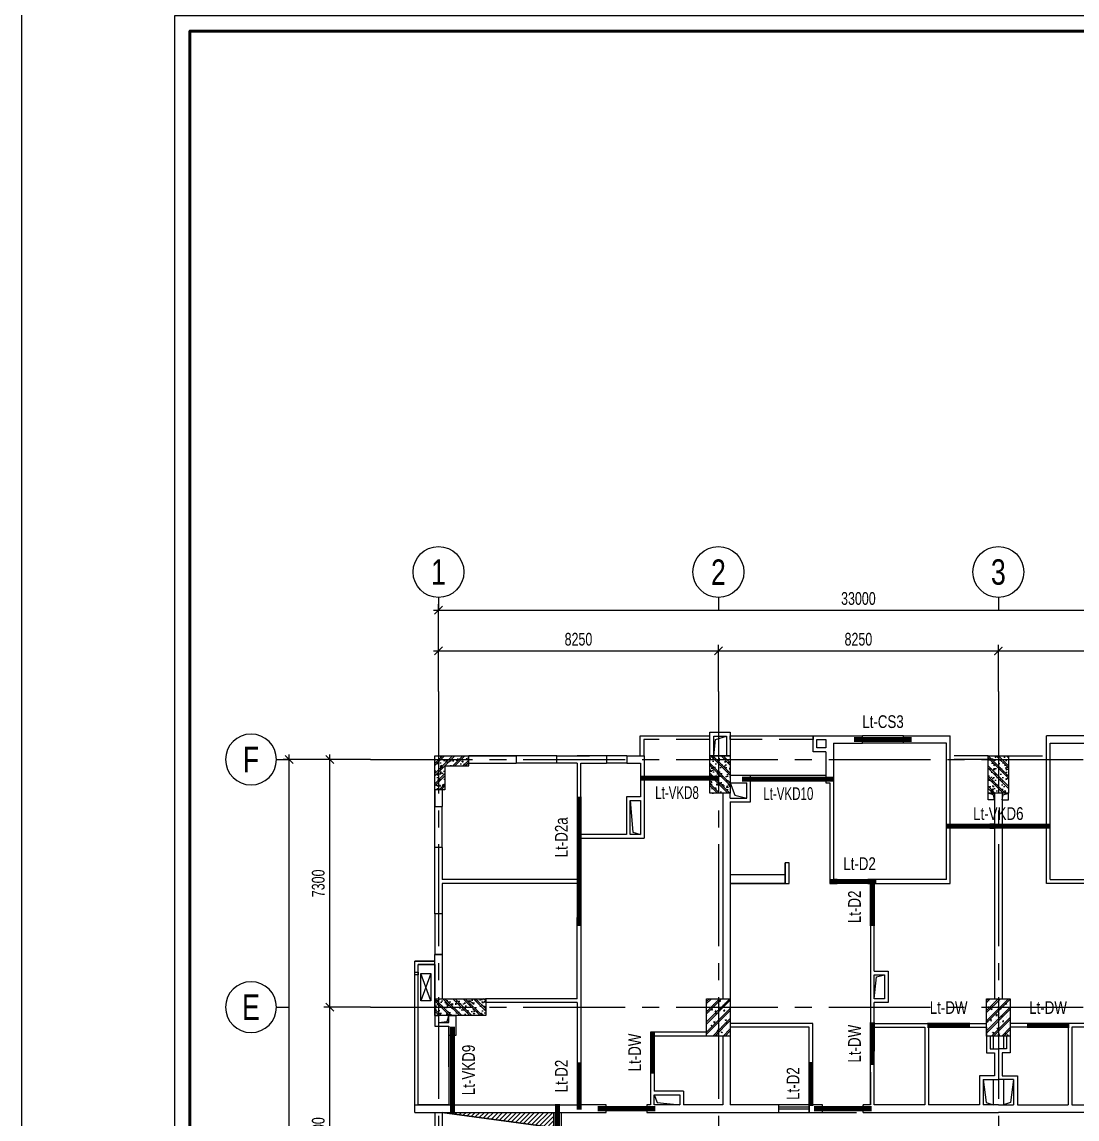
# Model space of a CAD drawing. Header units: millimetres. Extents: x 0 to 132458, y 0 to 365310.
# Drawn here: x 0 to 31096, y 54941 to 87271 of the extents above; entities that cross this region are included whole.
import ezdxf
from ezdxf.enums import TextEntityAlignment as Align

# ---------------------------------------------------------------- set-up
doc = ezdxf.new("R2010")
doc.units = ezdxf.units.MM
doc.header["$LTSCALE"] = 400
doc.header["$PDSIZE"] = -2
doc.linetypes.add('CENTER2', pattern=[1.125, 0.75, -0.125, 0.125, -0.125])
doc.linetypes.add('HIDDEN', pattern=[0.375, 0.25, -0.125])
doc.layers.get('0').update_dxf_attribs({"lineweight": 5})
doc.layers.get('Defpoints').update_dxf_attribs({"color": 2})
doc.layers.add('02.CDC.DIM', color=1, linetype='Continuous', lineweight=20)
for name, color, linetype in [('CDC-KHUNGTEN', 9, 'Continuous'), ('CDC.01.AXIS', 160, 'CENTER2'), ('CDC.02.DIM', 1, 'Continuous'), ('CDC.03.BORDER', 3, 'Continuous'), ('CDC.04.HIDDEN', 8, 'HIDDEN'), ('CDC.06.TEXT', 2, 'Continuous'), ('CDC.09.COLUMN', 4, 'Continuous'), ('CDC.10.HATCH', 9, 'Continuous'), ('CDC.11.NOTE', 8, 'Continuous'), ('KCS_LANH_TO', 3, 'Continuous')]:
    doc.layers.add(name, color=color, linetype=linetype)
doc.styles.add('BIGTEXT', font='arial.ttf', dxfattribs={"width": 0.8})
doc.styles.add('KCS_SMTEXT', font='arial.ttf', dxfattribs={"width": 0.7})
doc.dimstyles.new('KCS_DIM150', dxfattribs={"dimscale": 150, "dimtxt": 2.5, "dimasz": 1.6, "dimexe": 1.2, "dimexo": 0, "dimgap": 1, "dimtad": 1, "dimdec": 0, "dimzin": 0, "dimdsep": 46, "dimtxsty": 'KCS_SMTEXT', "dimblk": 'ARCHTICK', "dimcen": 0, "dimdle": 1, "dimclrd": 256, "dimclre": 256, "dimclrt": 2, "dimadec": 0, "dimazin": 0, "dimtfac": 1, "dimtdec": 0, "dimtix": 1, "dimtmove": 2, "dimatfit": 3, "dimfxl": 1, "dimtolj": 1, "dimtzin": 0, "dimarcsym": 0})

# ---------------------------------------------------------------- blocks, each defined once
blk = doc.blocks.new('c1')
at = {"layer": 'CDC.10.HATCH'}
h = blk.add_hatch(dxfattribs=at)
h.set_pattern_fill('CHAU-01', color=256, scale=50, angle=270, style=0, pattern_type=2)
h.set_pattern_definition([(320, (0, 0), (-31.376067, -358.63009), [37.5, -412.5]), (265, (0, 0), (376.09607, 69.37567), [30, -330]), (10.4514, (-2.6, -29.9), (344.71977, -289.25469), [31.870095, -350.571056]), (316.1842, (100, -2e-14), (-82.75951, -533.62052), [56.25, -618.75]), (6.6356, (93.1, -44.47), (487.05894, -467.33135), [47.80514, -525.8565]), (261.1842, (100, -2e-14), (487.0593, -467.33097), [45, -495]), (291, (75, -50), (-201.309445, -298.453526), [37.5, -412.5]), (236, (75, -50), (362.57502, -121.657666), [30, -330]), (341.4514, (58.22, -74.87), (161.26525, -420.111314), [31.870095, -350.571056]), (307.5, (0, 0), (166.446927, -6.079928), [0, -326, 0, -335, 0, -331.25]), (277.5, (0, 0), (197.205856, -131.534769), [0, -191, 0, -318.5, 0, -126.25]), (237.5, (2e-14, 111.5), (-11.277436, -266.911218), [0, -125, 0, -390, 0, -517.5]), (227.5, (3e-14, 161.5), (50.05249, -291.593085), [0, -162.5, 0, -259, 0, -367.5]), (315, (0, 0), (150.26019, 150.26019), []), (315, (61.25, -1e-14), (150.26019, 150.26019), [])])
h.paths.add_polyline_path([(1749356, 307321), (1748756, 307321), (1748756, 306221), (1749356, 306221)])
at = {"layer": 'CDC.09.COLUMN', "ltscale": 2000, "elevation": 0}
blk.add_lwpolyline([(1749356, 307321), (1749356, 306221), (1748756, 306221), (1748756, 307321)], close=True, dxfattribs=at)
blk = doc.blocks.new('TANG DH')
at = {"layer": 'CDC.10.HATCH'}
h = blk.add_hatch(dxfattribs=at)
h.set_pattern_fill('CHAU-01', color=256, scale=50, style=0, pattern_type=2)
h.set_pattern_definition([(50, (-5e-10, -1e-10), (358.63009, -31.376067), [37.5, -412.5]), (355, (-5e-10, -1e-10), (-69.37567, 376.09607), [30, -330]), (100.4514, (29.9, -2.6), (289.25469, 344.71977), [31.870095, -350.571056]), (46.1842, (-5e-10, 100), (533.62052, -82.75951), [56.25, -618.75]), (96.6356, (44.47, 93.1), (467.33135, 487.05894), [47.80514, -525.8565]), (351.1842, (-5e-10, 100), (467.33097, 487.0593), [45, -495]), (21, (50, 75), (298.453526, -201.309445), [37.5, -412.5]), (326, (50, 75), (121.657666, 362.57502), [30, -330]), (71.4514, (74.87, 58.22), (420.111314, 161.26525), [31.870095, -350.571056]), (37.5, (-5e-10, -1e-10), (6.079928, 166.446927), [0, -326, 0, -335, 0, -331.25]), (7.5, (-5e-10, -1e-10), (131.534769, 197.205856), [0, -191, 0, -318.5, 0, -126.25]), (327.5, (-111.5, -1e-10), (266.911218, -11.277436), [0, -125, 0, -390, 0, -517.5]), (317.5, (-161.5, -1e-10), (291.593085, 50.05249), [0, -162.5, 0, -259, 0, -367.5]), (45, (-5e-10, -1e-10), (-150.26019, 150.26019), []), (45, (-5e-10, 61.25), (-150.26019, 150.26019), [])])
h.paths.add_polyline_path([(1739263, 299860), (1739963, 299860), (1739963, 300050), (1739073, 300050), (1739073, 299160), (1739263, 299160)])
h.paths.add_polyline_path([(1739073, 300050), (1738963, 300050), (1738963, 299160), (1739073, 299160)])
h.paths.add_polyline_path([(1739073, 300160), (1738963, 300160), (1738963, 300050), (1739073, 300050)])
h.paths.add_polyline_path([(1739963, 300160), (1739073, 300160), (1739073, 300050), (1739963, 300050)])
h = blk.add_hatch(dxfattribs=at)
h.set_pattern_fill('CHAU-01', color=256, scale=50, style=0, pattern_type=2)
h.set_pattern_definition([(310, (-5e-10, 562300.72), (358.63009, 31.376067), [37.5, -412.5]), (5, (-5e-10, 562300.72), (-69.37567, -376.09607), [30, -330]), (259.5486, (29.9, 562303.34), (289.25469, -344.71977), [31.870095, -350.571056]), (313.8158, (-5e-10, 562200.7), (533.62052, 82.75951), [56.25, -618.75]), (263.3644, (44.47, 562207.6), (467.33135, -487.05894), [47.80514, -525.8565]), (8.8158, (-5e-10, 562200.7), (467.33097, -487.0593), [45, -495]), (339, (50, 562225.72), (298.453526, 201.309445), [37.5, -412.5]), (34, (50, 562225.72), (121.657666, -362.57502), [30, -330]), (288.5486, (74.87, 562242.5), (420.111314, -161.26525), [31.870095, -350.571056]), (322.5, (-5e-10, 562300.72), (6.079928, -166.446927), [0, -326, 0, -335, 0, -331.25]), (352.5, (-5e-10, 562300.72), (131.534769, -197.205856), [0, -191, 0, -318.5, 0, -126.25]), (32.5, (-111.5, 562300.72), (266.911218, 11.277436), [0, -125, 0, -390, 0, -517.5]), (42.5, (-161.5, 562300.72), (291.593085, -50.05249), [0, -162.5, 0, -259, 0, -367.5]), (315, (-5e-10, 562300.72), (-150.26019, -150.26019), []), (315, (-5e-10, 562239.47), (-150.26019, -150.26019), [])])
h.paths.add_polyline_path([(1739073, 292501), (1738963, 292501), (1738963, 292750), (1739073, 292750)])
h.paths.add_polyline_path([(1739073, 292750), (1738963, 292750), (1738963, 293000), (1739073, 293000)])
h.paths.add_polyline_path([(1740463, 292750), (1739073, 292750), (1739073, 293000), (1740463, 293000)])
h.paths.add_polyline_path([(1740463, 292501), (1739073, 292501), (1739073, 292750), (1740463, 292750)])
at = {"layer": 'CDC.09.COLUMN', "ltscale": 2000}
for p, q in [((1738963, 299160), (1738963, 300160)), ((1738963, 300160), (1739963, 300160)), ((1739963, 299860), (1739963, 300160)), ((1739263, 299860), (1739263, 299160)), ((1739263, 299860), (1739963, 299860)), ((1739263, 299160), (1738963, 299160))]:
    blk.add_line(p, q, dxfattribs=at)
for points in [[(1740463, 292501), (1738963, 292501), (1738963, 293000), (1740463, 293000)], [(1747672, 293000), (1747672, 291900), (1746972, 291900), (1746972, 293000)], [(1755923, 293000), (1755923, 291900), (1755223, 291900), (1755223, 293000)]]:
    blk.add_lwpolyline(points, close=True, dxfattribs=at)
at = {"layer": 'CDC.10.HATCH'}
for p, q in [((1746972, 292856), (1747117, 293000)), ((1746972, 292555), (1747418, 293000)), ((1746972, 292917), (1747056, 293000)), ((1746972, 292616), (1747356, 293000)), ((1746972, 292316), (1747657, 293000)), ((1746972, 292255), (1747672, 292955)), ((1747005, 292997), (1747005, 292997)), ((1747005, 292932), (1747005, 292932)), ((1747247, 292950), (1747247, 292950)), ((1747321, 292974), (1747321, 292974)), ((1747347, 292937), (1747382, 292950)), ((1747347, 292937), (1747372, 292920)), ((1747372, 292919), (1747383, 292949)), ((1747446, 292991), (1747446, 292991)), ((1747539, 293000), (1747539, 293000)), ((1755223, 292892), (1755332, 293000)), ((1755223, 292591), (1755632, 293000)), ((1755223, 292953), (1755270, 293000)), ((1755223, 292652), (1755571, 293000)), ((1755223, 292352), (1755871, 293000)), ((1755223, 292291), (1755923, 292991)), ((1755227, 292985), (1755227, 292985)), ((1755306, 292911), (1755306, 292911)), ((1755441, 292911), (1755441, 292911)), ((1755566, 292949), (1755566, 292949)), ((1755638, 292925), (1755638, 292925)), ((1755757, 292953), (1755757, 292953)), ((1755822, 292984), (1755822, 292984)), ((1755882, 292969), (1755882, 292969)), ((1746972, 292015), (1747672, 292715)), ((1746972, 291954), (1747672, 292654)), ((1746993, 292664), (1746993, 292664)), ((1746999, 292831), (1746999, 292831)), ((1747059, 292910), (1747059, 292910)), ((1747075, 292790), (1747075, 292790)), ((1747119, 292676), (1747143, 292705)), ((1747119, 292676), (1747149, 292674)), ((1747149, 292672), (1747143, 292704)), ((1747164, 292843), (1747164, 292843)), ((1747183, 292596), (1747183, 292596)), ((1747189, 292777), (1747189, 292777)), ((1747222, 292608), (1747261, 292649)), ((1747222, 292608), (1747266, 292601)), ((1747226, 292644), (1747226, 292644)), ((1747226, 292574), (1747261, 292588)), ((1747246, 292696), (1747246, 292696)), ((1747252, 292863), (1747252, 292863)), ((1747266, 292600), (1747261, 292647)), ((1747266, 292615), (1747266, 292615)), ((1747314, 292793), (1747314, 292793)), ((1747326, 292898), (1747326, 292898)), ((1747367, 292840), (1747367, 292840)), ((1747372, 292621), (1747372, 292621)), ((1747431, 292831), (1747431, 292831)), ((1747477, 292645), (1747501, 292674)), ((1747477, 292645), (1747507, 292642)), ((1747493, 292633), (1747493, 292633)), ((1747507, 292641), (1747502, 292672)), ((1747504, 292818), (1747504, 292818)), ((1747505, 292734), (1747505, 292734)), ((1747512, 292900), (1747512, 292900)), ((1747558, 292665), (1747558, 292665)), ((1747593, 292887), (1747593, 292887)), ((1747646, 292735), (1747672, 292746)), ((1747646, 292735), (1747671, 292719)), ((1747658, 292890), (1747658, 292890)), ((1747671, 292717), (1747672, 292722)), ((1755223, 292051), (1755923, 292751)), ((1755223, 291990), (1755923, 292690)), ((1755246, 292650), (1755246, 292650)), ((1755252, 292886), (1755252, 292886)), ((1755271, 292738), (1755295, 292767)), ((1755271, 292738), (1755301, 292736)), ((1755301, 292734), (1755295, 292765)), ((1755298, 292838), (1755298, 292838)), ((1755300, 292745), (1755300, 292745)), ((1755309, 292714), (1755309, 292714)), ((1755346, 292875), (1755346, 292875)), ((1755354, 292698), (1755389, 292711)), ((1755354, 292698), (1755379, 292681)), ((1755379, 292679), (1755389, 292710)), ((1755537, 292700), (1755537, 292700)), ((1755554, 292616), (1755554, 292616)), ((1755560, 292782), (1755560, 292782)), ((1755564, 292827), (1755564, 292827)), ((1755625, 292755), (1755625, 292755)), ((1755629, 292707), (1755654, 292735)), ((1755629, 292707), (1755659, 292704)), ((1755660, 292703), (1755654, 292734)), ((1755750, 292772), (1755750, 292772)), ((1755774, 292859), (1755809, 292872)), ((1755774, 292859), (1755799, 292842)), ((1755799, 292841), (1755809, 292871)), ((1755808, 292600), (1755808, 292600)), ((1755810, 292651), (1755810, 292651)), ((1755816, 292818), (1755816, 292818)), ((1755829, 292750), (1755829, 292750)), ((1755831, 292816), (1755831, 292816)), ((1746975, 292565), (1746975, 292565)), ((1746981, 292332), (1746981, 292332)), ((1746987, 292498), (1746987, 292498)), ((1747051, 292399), (1747051, 292399)), ((1747058, 292580), (1747058, 292580)), ((1747129, 292389), (1747129, 292389)), ((1747158, 291900), (1747672, 292415)), ((1747188, 292300), (1747212, 292329)), ((1747188, 292300), (1747218, 292298)), ((1747218, 292296), (1747212, 292327)), ((1747219, 291900), (1747672, 292354)), ((1747226, 292574), (1747251, 292557)), ((1747234, 292364), (1747234, 292364)), ((1747234, 292322), (1747234, 292322)), ((1747240, 292530), (1747240, 292530)), ((1747241, 292424), (1747241, 292424)), ((1747246, 292317), (1747246, 292317)), ((1747251, 292556), (1747261, 292586)), ((1747396, 292377), (1747396, 292377)), ((1747425, 292268), (1747425, 292268)), ((1747493, 292401), (1747493, 292401)), ((1747499, 292568), (1747499, 292568)), ((1747501, 292310), (1747501, 292310)), ((1747524, 292373), (1747559, 292386)), ((1747524, 292373), (1747549, 292356)), ((1747537, 292367), (1747537, 292367)), ((1747547, 292269), (1747571, 292297)), ((1747547, 292269), (1747577, 292266)), ((1747549, 292355), (1747559, 292385)), ((1747550, 292285), (1747550, 292285)), ((1747556, 292465), (1747556, 292465)), ((1747577, 292265), (1747571, 292296)), ((1747663, 292366), (1747663, 292366)), ((1755225, 292352), (1755225, 292352)), ((1755232, 292335), (1755267, 292348)), ((1755232, 292335), (1755257, 292318)), ((1755258, 292317), (1755268, 292347)), ((1755288, 292412), (1755288, 292412)), ((1755294, 292578), (1755294, 292578)), ((1755306, 292515), (1755306, 292515)), ((1755340, 292362), (1755364, 292391)), ((1755340, 292362), (1755370, 292359)), ((1755362, 292361), (1755362, 292361)), ((1755370, 292358), (1755364, 292389)), ((1755368, 292317), (1755368, 292317)), ((1755372, 291900), (1755923, 292451)), ((1755434, 291900), (1755923, 292390)), ((1755467, 292571), (1755467, 292571)), ((1755487, 292377), (1755487, 292377)), ((1755494, 292558), (1755494, 292558)), ((1755494, 292506), (1755533, 292547)), ((1755494, 292506), (1755539, 292499)), ((1755517, 292402), (1755517, 292402)), ((1755539, 292498), (1755533, 292546)), ((1755541, 292283), (1755541, 292283)), ((1755547, 292449), (1755547, 292449)), ((1755573, 292504), (1755573, 292504)), ((1755619, 292575), (1755619, 292575)), ((1755635, 292306), (1755635, 292306)), ((1755636, 292292), (1755636, 292292)), ((1755653, 292496), (1755688, 292510)), ((1755653, 292496), (1755677, 292479)), ((1755677, 292402), (1755677, 292402)), ((1755678, 292478), (1755688, 292508)), ((1755699, 292331), (1755723, 292359)), ((1755699, 292331), (1755729, 292328)), ((1755729, 292327), (1755723, 292358)), ((1755734, 292560), (1755734, 292560)), ((1755798, 292318), (1755798, 292318)), ((1755804, 292485), (1755804, 292485)), ((1755808, 292452), (1755808, 292452)), ((1755839, 292493), (1755839, 292493)), ((1755901, 292295), (1755901, 292295)), ((1746975, 292165), (1746975, 292165)), ((1746977, 292029), (1746977, 292029)), ((1747029, 292135), (1747029, 292135)), ((1747074, 292157), (1747074, 292157)), ((1747104, 292212), (1747139, 292225)), ((1747104, 292212), (1747129, 292195)), ((1747109, 292227), (1747109, 292227)), ((1747129, 292193), (1747139, 292224)), ((1747221, 292031), (1747221, 292031)), ((1747228, 292197), (1747228, 292197)), ((1747257, 291924), (1747282, 291953)), ((1747265, 291982), (1747265, 291982)), ((1747288, 291920), (1747282, 291951)), ((1747288, 292038), (1747327, 292079)), ((1747288, 292038), (1747332, 292031)), ((1747293, 292071), (1747293, 292071)), ((1747296, 292123), (1747296, 292123)), ((1747333, 292030), (1747327, 292078)), ((1747365, 292207), (1747365, 292207)), ((1747402, 292010), (1747437, 292024)), ((1747402, 292010), (1747427, 291993)), ((1747418, 292087), (1747418, 292087)), ((1747428, 291992), (1747438, 292022)), ((1747458, 291900), (1747672, 292114)), ((1747481, 292068), (1747481, 292068)), ((1747487, 292235), (1747487, 292235)), ((1747520, 291900), (1747672, 292053)), ((1747556, 292032), (1747556, 292032)), ((1747563, 292112), (1747563, 292112)), ((1747608, 292112), (1747608, 292112)), ((1747657, 292257), (1747657, 292257)), ((1755224, 291983), (1755224, 291983)), ((1755231, 292164), (1755231, 292164)), ((1755244, 292017), (1755244, 292017)), ((1755270, 292062), (1755270, 292062)), ((1755276, 292079), (1755276, 292079)), ((1755282, 292245), (1755282, 292245)), ((1755345, 292242), (1755345, 292242)), ((1755356, 292180), (1755356, 292180)), ((1755376, 291995), (1755376, 291995)), ((1755410, 291986), (1755434, 292015)), ((1755410, 291986), (1755439, 291983)), ((1755414, 292008), (1755414, 292008)), ((1755440, 291982), (1755434, 292013)), ((1755529, 291950), (1755529, 291950)), ((1755531, 292134), (1755566, 292147)), ((1755531, 292134), (1755556, 292117)), ((1755535, 292117), (1755535, 292117)), ((1755536, 292067), (1755536, 292067)), ((1755537, 292050), (1755537, 292050)), ((1755545, 292205), (1755545, 292205)), ((1755556, 292115), (1755566, 292146)), ((1755561, 291936), (1755600, 291977)), ((1755605, 291928), (1755600, 291976)), ((1755643, 291983), (1755643, 291983)), ((1755673, 291900), (1755923, 292150)), ((1755729, 292050), (1755729, 292050)), ((1755734, 291900), (1755923, 292089)), ((1755768, 291955), (1755792, 291983)), ((1755768, 291955), (1755798, 291952)), ((1755786, 291985), (1755786, 291985)), ((1755792, 292152), (1755792, 292152)), ((1755798, 291951), (1755792, 291982)), ((1755804, 292039), (1755804, 292039)), ((1755827, 292117), (1755827, 292117)), ((1755829, 291932), (1755864, 291946)), ((1755854, 291914), (1755865, 291944)), ((1755855, 292066), (1755855, 292066)), ((1755861, 292247), (1755861, 292247)), ((1755909, 291972), (1755909, 291972)), ((1746973, 291932), (1746973, 291932)), ((1747257, 291924), (1747287, 291921)), ((1747475, 291902), (1747475, 291902)), ((1747476, 291915), (1747476, 291915)), ((1747623, 291900), (1747640, 291921)), ((1747644, 291900), (1747640, 291920)), ((1755270, 291913), (1755270, 291913)), ((1755561, 291936), (1755605, 291930)), ((1755829, 291932), (1755854, 291916))]:
    blk.add_line(p, q, dxfattribs=at)
for p in [(-1683, -7161), (6517, -7161)]:
    blk.add_blockref('c1', p, dxfattribs=at)
blk = doc.blocks.new('thong tang')
at = {"layer": 'CDC.10.HATCH', "ltscale": 10}
h = blk.add_hatch(dxfattribs=at)
h.set_pattern_fill('ANSI31', color=256, scale=30, style=0)
h.set_pattern_definition([(45, (-248100.83, 358355.18), (-67.3519209, 67.3519209), [])])
h.paths.add_polyline_path([(5419456, 963890), (5419766, 962299), (5419766, 962359), (5419766, 964239), (5419766, 964299), (5416476, 964299)])
at = {"layer": 'CDC.03.BORDER', "ltscale": 10}
blk.add_line((5416256, 964299), (5416256, 962299), dxfattribs=at)
at = {"layer": 'CDC.03.BORDER'}
blk.add_line((5416476, 964299), (5416476, 962299), dxfattribs=at)
at = {"layer": 'CDC.03.BORDER', "ltscale": 10}
blk.add_lwpolyline([(5419766, 964299), (5419986, 964299), (5419986, 962299), (5419766, 962299)], close=True, dxfattribs=at)
at = {"layer": 'CDC.10.HATCH', "ltscale": 10}
blk.add_lwpolyline([(5419856, 964299), (5419896, 964299), (5419896, 962299), (5419856, 962299)], close=True, dxfattribs=at)
at = {"layer": 'CDC.11.NOTE', "ltscale": 10}
blk.add_line((5416476, 964299), (5419456, 963890), dxfattribs=at)
blk.add_lwpolyline([(5416476, 964299), (5419766, 964299), (5419766, 962359), (5419766, 962299), (5419456, 963890)], close=True, dxfattribs=at)
blk = doc.blocks.new('A$C4B5D719C')
at = {"layer": 'CDC.04.HIDDEN', "ltscale": 100}
for p, q in [((0, 0), (800, 300)), ((800, 0), (0, 300))]:
    blk.add_line(p, q, dxfattribs=at)
blk.add_lwpolyline([(800, 0), (800, 300), (0, 300), (0, 0)], close=True, dxfattribs=at)
blk = doc.blocks.new('can a4 new')
at = {"ltscale": 10}
blk.add_line((5297374, 881127), (5297964, 881127), dxfattribs=at)
at = {"layer": 'CDC.03.BORDER'}
for p, q in [((5304014, 887767), (5306074, 887767)), ((5297374, 876887), (5297374, 881127)), ((5297474, 876887), (5297474, 879797))]:
    blk.add_line(p, q, dxfattribs=at)
at = {"layer": 'CDC.03.BORDER', "ltscale": 10}
for p, q in [((5300364, 887177), (5298964, 887177)), ((5298964, 887177), (5300364, 887177)), ((5298964, 886957), (5298964, 887177)), ((5300364, 887177), (5300364, 886957)), ((5303024, 887177), (5302164, 887177)), ((5302164, 887177), (5302524, 887177)), ((5303024, 887177), (5303024, 886957)), ((5303624, 887177), (5304134, 887177)), ((5303624, 887177), (5303624, 886957)), ((5304134, 887177), (5304134, 884747)), ((5298964, 886957), (5300364, 886957)), ((5302164, 886957), (5302164, 885717)), ((5302274, 885717), (5302274, 886957)), ((5302274, 886767), (5302274, 886957)), ((5302274, 886957), (5303024, 886957)), ((5303624, 886957), (5304024, 886957)), ((5304024, 886957), (5304024, 885967)), ((5297964, 885677), (5297964, 886177)), ((5297964, 886177), (5297964, 885677)), ((5298184, 886177), (5297964, 886177)), ((5298184, 886177), (5298184, 885677)), ((5303614, 885967), (5303614, 884857)), ((5304024, 885967), (5303614, 885967)), ((5306454, 886077), (5306454, 880018)), ((5297964, 885677), (5298184, 885677)), ((5302164, 885717), (5302274, 885717)), ((5302274, 884967), (5302164, 884967)), ((5302164, 884967), (5302164, 884537)), ((5302274, 884857), (5302274, 884967)), ((5303614, 884857), (5302274, 884857)), ((5302274, 884747), (5302274, 884537)), ((5302274, 884747), (5304134, 884747)), ((5297964, 882517), (5297964, 884477)), ((5298184, 884477), (5297964, 884477)), ((5298184, 884477), (5298184, 883527)), ((5302164, 884537), (5302274, 884537)), ((5302164, 883637), (5302164, 883527)), ((5302164, 883637), (5302274, 883637)), ((5302274, 883637), (5302274, 883307)), ((5302164, 883527), (5298184, 883527)), ((5302164, 883417), (5298184, 883417)), ((5298184, 883417), (5298184, 882517)), ((5302164, 883417), (5302164, 883307)), ((5302164, 883307), (5302274, 883307)), ((5302164, 883307), (5302274, 883307)), ((5298184, 882877), (5298184, 882517)), ((5298184, 882517), (5297964, 882517)), ((5298184, 882517), (5297964, 882517)), ((5298184, 882517), (5297964, 882517)), ((5302164, 882407), (5302274, 882407)), ((5302164, 880017), (5302164, 882407)), ((5302274, 882407), (5302274, 877897)), ((5302274, 882407), (5302274, 877897)), ((5297964, 880017), (5297964, 881317)), ((5298184, 881317), (5297964, 881317)), ((5298184, 881317), (5297964, 881317)), ((5298184, 881317), (5298184, 880017)), ((5302164, 880017), (5299464, 880017)), ((5302164, 880017), (5299464, 880017)), ((5299464, 879907), (5299464, 880017)), ((5302164, 879907), (5299464, 879907)), ((5302164, 879907), (5302164, 877897)), ((5297964, 879518), (5297964, 879208)), ((5297964, 879518), (5298074, 879518)), ((5298074, 879518), (5298074, 879318)), ((5298374, 879518), (5298594, 879518)), ((5298374, 879318), (5298374, 879518)), ((5298594, 878947), (5298594, 879518)), ((5297964, 879208), (5298374, 879208)), ((5298074, 879318), (5298374, 879318)), ((5298374, 878947), (5298374, 879208)), ((5298374, 878947), (5298594, 878947)), ((5304324, 879028), (5304324, 878808)), ((5305973, 879028), (5304324, 879028)), ((5304434, 878808), (5304324, 878808)), ((5304434, 878918), (5304434, 878808)), ((5305973, 878918), (5304434, 878918)), ((5304434, 878808), (5304434, 878808)), ((5306454, 878918), (5306454, 876887)), ((5302164, 877897), (5302274, 877897)), ((5304324, 878058), (5304324, 876887)), ((5304324, 878058), (5304434, 878058)), ((5304434, 878058), (5304434, 877297)), ((5305294, 877297), (5304434, 877297)), ((5305294, 877297), (5305294, 876887)), ((5297374, 876667), (5297374, 876887)), ((5297374, 876887), (5302164, 876887)), ((5302164, 876997), (5302164, 876887)), ((5302164, 876997), (5302274, 876997)), ((5302164, 876997), (5302274, 876997)), ((5302274, 876997), (5302274, 876887)), ((5302274, 876997), (5302274, 876887)), ((5303014, 876887), (5302274, 876887)), ((5303014, 876667), (5303014, 876887)), ((5304214, 876887), (5304214, 876667)), ((5304324, 876887), (5304214, 876887)), ((5306454, 876887), (5305294, 876887)), ((5304214, 876667), (5306674, 876667))]:
    blk.add_line(p, q, dxfattribs=at)
at = {"layer": 'CDC.03.BORDER', "color": 8}
for p, q in [((5301564, 887177), (5300364, 887177)), ((5303624, 887177), (5303024, 887177)), ((5301564, 886957), (5300364, 886957)), ((5303624, 886957), (5303024, 886957)), ((5297964, 884477), (5297964, 885677)), ((5298184, 884477), (5298184, 885677)), ((5297964, 882517), (5297964, 881317)), ((5298184, 882517), (5298184, 881317))]:
    blk.add_line(p, q, dxfattribs=at)
at = {"layer": 'CDC.03.BORDER', "ltscale": 10}
for points in [[(5306074, 887177), (5306074, 887597), (5306074, 887597), (5306074, 887868), (5306674, 887868), (5306674, 887598), (5306674, 887598), (5306674, 887177)], [(5306184, 887177), (5306184, 887597), (5306184, 887757), (5306564, 887758), (5306564, 887598), (5306564, 887177)], [(5303724, 885857), (5304024, 885857), (5304024, 884857), (5303724, 884857)], [(5304434, 877187), (5305184, 877187), (5305184, 876887), (5304434, 876887)]]:
    blk.add_lwpolyline(points, close=True, dxfattribs=at)
for points in [[(5298964, 887177), (5300364, 887177)], [(5302164, 886957), (5301564, 886957), (5301564, 887177), (5302164, 887177), (5302164, 887177)], [(5297964, 886177), (5297964, 885677)], [(5297964, 882517), (5297964, 882517)], [(5297964, 881317), (5298184, 881317)], [(5304324, 878808), (5304324, 878808)], [(5297374, 876667), (5303014, 876667)]]:
    blk.add_lwpolyline(points, dxfattribs=at)
at = {"layer": 'CDC.04.HIDDEN', "ltscale": 10}
for p, q in [((5304014, 887177), (5304014, 887767)), ((5297964, 881127), (5297374, 881127)), ((5297964, 881027), (5297474, 881027))]:
    blk.add_line(p, q, dxfattribs=at)
for points in [[(5304014, 887177), (5304014, 887767), (5306074, 887767)], [(5306074, 887657), (5304124, 887657), (5304124, 887177)]]:
    blk.add_lwpolyline(points, dxfattribs=at)
blk.add_lwpolyline([(5297474, 880717), (5297374, 880717), (5297374, 880797), (5297474, 880797)], close=True, dxfattribs=at)
at = {"layer": 'CDC.10.HATCH', "ltscale": 10}
blk.add_line((5298374, 878007, 0), (5298374, 878947, 0), dxfattribs=at)
for points in [[(5306184, 887177), (5306238, 887656), (5306564, 887758)], [(5303724, 885857), (5303800, 884927), (5304024, 884857)], [(5298074, 879318), (5298328, 879345), (5298374, 879518)], [(5304434, 877187), (5304520, 876959), (5305184, 876887)]]:
    blk.add_lwpolyline(points, dxfattribs=at)
blk.add_lwpolyline([(5298374, 876887), (5297474, 876887), (5297474, 881027), (5297964, 881027), (5297964, 879208), (5298374, 879208)], close=True, dxfattribs=at)
at = {"layer": 'CDC.04.HIDDEN', "ltscale": 10, "xscale": -1, "rotation": 90}
blk.add_blockref('A$C4B5D719C', (5297850, 880759), dxfattribs=at)
blk = doc.blocks.new('can A3-1')
at = {"ltscale": 10}
for p, q in [((5379856, 584508), (5379856, 583908)), ((5379966, 584508), (5379966, 583908)), ((5381056, 581328), (5381056, 581328))]:
    blk.add_line(p, q, dxfattribs=at)
at = {"layer": 'CDC.03.BORDER', "ltscale": 10}
for p, q in [((5378036, 591258), (5379656, 591258)), ((5379656, 591038), (5378236, 591038)), ((5378236, 588748), (5378236, 591038)), ((5379656, 591038), (5379656, 591258)), ((5380556, 591258), (5380956, 591258)), ((5380556, 591038), (5380556, 591258)), ((5380556, 591038), (5380556, 590818)), ((5380956, 591038), (5380666, 591038)), ((5380666, 591038), (5380666, 590818)), ((5380956, 591258), (5380956, 591038)), ((5382156, 591258), (5386136, 591258)), ((5382156, 591258), (5382586, 591258)), ((5382156, 591258), (5382156, 591038)), ((5382366, 591038), (5382156, 591038)), ((5382156, 591038), (5382176, 591038)), ((5382366, 591038), (5382366, 589608)), ((5382366, 590074), (5382366, 591038)), ((5382476, 591038), (5382476, 589608)), ((5383966, 591038), (5382476, 591038)), ((5383966, 588748), (5383966, 591038)), ((5384076, 588748), (5384076, 591038)), ((5385576, 591038), (5384076, 591038)), ((5385576, 590178), (5385576, 591038)), ((5386136, 591038), (5385686, 591038)), ((5385686, 590288), (5385686, 591038)), ((5385986, 590288), (5385986, 591038)), ((5380556, 590818), (5380666, 590818)), ((5385686, 590288), (5386136, 590288)), ((5380556, 589918), (5380556, 588748)), ((5380556, 589918), (5380666, 589918)), ((5380666, 589918), (5380666, 588638)), ((5382476, 589608), (5382366, 589608)), ((5385986, 589008), (5385986, 589388)), ((5380556, 588748), (5378236, 588748)), ((5382366, 585518), (5382366, 588858)), ((5382366, 588858), (5382476, 588858)), ((5382476, 588858), (5382476, 588748)), ((5382476, 588748), (5383966, 588748)), ((5384076, 588748), (5384296, 588748)), ((5384296, 588748), (5384296, 588638)), ((5385046, 588748), (5385786, 588748)), ((5385046, 588748), (5385046, 588638)), ((5378236, 582108), (5378236, 588638)), ((5380666, 588638), (5378236, 588638)), ((5382366, 588638), (5382366, 588638)), ((5382476, 588638), (5384296, 588638)), ((5382476, 588638), (5382476, 588018)), ((5385046, 588638), (5385786, 588638)), ((5382886, 588018), (5382476, 588018)), ((5382886, 587098), (5382886, 588018)), ((5386026, 582878), (5386026, 587908)), ((5386026, 582878), (5386026, 587498)), ((5382476, 587098), (5382476, 585518)), ((5382476, 587098), (5382886, 587098)), ((5382476, 585518), (5382366, 585518)), ((5382366, 584508), (5382366, 584618)), ((5382476, 584618), (5382366, 584618)), ((5382476, 584618), (5382476, 584508)), ((5381166, 581548), (5381166, 584508)), ((5381166, 584508), (5381386, 584508)), ((5381276, 580378), (5381276, 584398)), ((5381386, 584398), (5381276, 584398)), ((5381386, 584398), (5381386, 584508)), ((5382286, 584508), (5382366, 584508)), ((5382286, 584398), (5382286, 584508)), ((5384606, 584398), (5382286, 584398)), ((5382476, 584508), (5384716, 584508)), ((5384606, 584398), (5384606, 580378)), ((5384716, 584508), (5384716, 580158)), ((5386026, 581848), (5386026, 582768)), ((5386026, 581848), (5386026, 582768)), ((5378236, 582108), (5378836, 582108)), ((5378236, 581998), (5378726, 581998)), ((5378236, 581998), (5378236, 581848)), ((5378726, 581998), (5378726, 581548)), ((5378836, 582108), (5378836, 581328)), ((5378236, 581548), (5378726, 581548)), ((5378236, 581328), (5378236, 581548)), ((5378836, 581328), (5378236, 581328)), ((5381056, 581328), (5381056, 581548)), ((5381056, 581548), (5381166, 581548)), ((5381056, 580628), (5381056, 581328)), ((5381056, 581328), (5381056, 581328)), ((5381056, 580628), (5380676, 580628)), ((5380676, 580628), (5380676, 580158)), ((5381276, 580378), (5382136, 580378)), ((5382136, 580378), (5382136, 580158)), ((5384606, 580378), (5383336, 580378)), ((5383336, 580378), (5383336, 580158)), ((5380676, 580158), (5382136, 580158)), ((5383336, 580158), (5384716, 580158))]:
    blk.add_line(p, q, dxfattribs=at)
at = {"layer": 'CDC.03.BORDER'}
for p, q in [((5379236, 584508), (5378236, 584508)), ((5378236, 584245), (5379856, 584245)), ((5378236, 580158), (5381056, 580158))]:
    blk.add_line(p, q, dxfattribs=at)
at = {"layer": 'CDC.03.BORDER', "color": 8}
for p, q in [((5383336, 580378), (5382136, 580378)), ((5383336, 580158), (5382136, 580158))]:
    blk.add_line(p, q, dxfattribs=at)
at = {"layer": 'CDC.03.BORDER', "ltscale": 10}
for points in [[(5379656, 591258), (5380556, 591258), (5380556, 591038), (5379656, 591038)], [(5382776, 587908), (5382476, 587908), (5382476, 587208), (5382776, 587208)], [(5379856, 584508), (5379966, 584508), (5379966, 583908), (5379856, 583908)], [(5385836, 581848), (5386026, 581848), (5386026, 582048), (5385836, 582048)], [(5380786, 580268), (5381056, 580268), (5381056, 580518), (5380786, 580518)]]:
    blk.add_lwpolyline(points, close=True, dxfattribs=at)
for points in [[(5385786, 588748), (5385786, 589498), (5386026, 589498), (5386026, 590178), (5385576, 590178)], [(5385896, 589008), (5385896, 589388), (5386136, 589388)], [(5386026, 582768), (5385886, 582768), (5385886, 582878), (5386026, 582878)]]:
    blk.add_lwpolyline(points, dxfattribs=at)
at = {"layer": 'CDC.03.BORDER'}
blk.add_lwpolyline([(5378236, 584508), (5379856, 584508), (5379856, 584508), (5378236, 584508)], close=True, dxfattribs=at)
at = {"layer": 'CDC.04.HIDDEN', "ltscale": 10}
for p, q in [((5380956, 591258), (5382156, 591258)), ((5381056, 581328), (5378836, 581328)), ((5385836, 580858), (5384716, 580858)), ((5385836, 580748), (5384716, 580748))]:
    blk.add_line(p, q, dxfattribs=at)
blk.add_lwpolyline([(5380676, 580268), (5378236, 580268), (5378236, 580158), (5380676, 580158)], close=True, dxfattribs=at)
at = {"layer": 'CDC.10.HATCH', "ltscale": 10}
for p, q in [((5379926, 581328, 0), (5378836, 581328, 0)), ((5381056, 581328), (5378836, 581328))]:
    blk.add_line(p, q, dxfattribs=at)
blk.add_lwpolyline([(5379656, 591148), (5380556, 591148), (5380556, 591105), (5379656, 591105)], close=True, dxfattribs=at)
for points in [[(5385686, 590288), (5385780, 590964), (5385986, 591038)], [(5382476, 587908), (5382540, 587265), (5382776, 587208)], [(5378236, 581548), (5378373, 581909), (5378726, 581998)], [(5386026, 582048), (5385997, 581900), (5385836, 581848)]]:
    blk.add_lwpolyline(points, dxfattribs=at)
blk = doc.blocks.new('ăn A3-1')
at = {"ltscale": 10}
for p, q in [((5389814, 796388), (5389814, 796388)), ((5390904, 793208), (5390904, 793808)), ((5391014, 793208), (5391014, 793808))]:
    blk.add_line(p, q, dxfattribs=at)
at = {"layer": 'CDC.03.BORDER', "ltscale": 10}
for p, q in [((5386154, 793208), (5386154, 797558)), ((5387534, 797558), (5386154, 797558)), ((5386264, 793318), (5386264, 797338)), ((5386264, 797338), (5387534, 797338)), ((5387534, 797338), (5387534, 797558)), ((5390194, 797558), (5388734, 797558)), ((5388734, 797338), (5388734, 797558)), ((5389594, 797338), (5388734, 797338)), ((5389594, 797338), (5389594, 793318)), ((5390194, 797088), (5390194, 797558)), ((5389814, 797088), (5390194, 797088)), ((5389814, 797088), (5389814, 796388)), ((5389814, 796388), (5389814, 796168)), ((5389814, 796388), (5389814, 796388)), ((5392034, 795608), (5392034, 796388)), ((5392034, 796388), (5392634, 796388)), ((5392634, 796388), (5392634, 796168)), ((5389704, 796168), (5389704, 793208)), ((5389814, 796168), (5389704, 796168)), ((5392634, 796168), (5392144, 796168)), ((5392144, 795718), (5392144, 796168)), ((5384844, 795868), (5384844, 794948)), ((5384844, 795868), (5384844, 794948)), ((5392634, 795718), (5392144, 795718)), ((5392634, 795718), (5392634, 795868)), ((5392634, 795608), (5392034, 795608)), ((5392634, 795608), (5392634, 789078)), ((5384844, 794838), (5384844, 790218)), ((5384844, 794838), (5384844, 789808)), ((5388394, 793208), (5386154, 793208)), ((5386264, 793318), (5388584, 793318)), ((5388394, 793098), (5388394, 793208)), ((5388394, 793098), (5388504, 793098)), ((5388504, 793208), (5388504, 793098)), ((5388584, 793208), (5388504, 793208)), ((5388584, 793318), (5388584, 793208)), ((5389484, 793318), (5389484, 793208)), ((5389484, 793318), (5389594, 793318)), ((5389704, 793208), (5389484, 793208)), ((5388394, 790618), (5388394, 792198)), ((5388394, 792198), (5388504, 792198)), ((5388504, 792198), (5388504, 788858)), ((5388394, 790618), (5387984, 790618)), ((5387984, 790618), (5387984, 789698)), ((5387984, 789698), (5388394, 789698)), ((5388394, 789078), (5388394, 789698)), ((5385824, 789078), (5385084, 789078)), ((5385824, 788968), (5385084, 788968)), ((5385824, 788968), (5385824, 789078)), ((5388394, 789078), (5386574, 789078)), ((5386574, 788968), (5386574, 789078)), ((5386794, 788968), (5386574, 788968)), ((5386794, 788968), (5386794, 786678)), ((5388394, 788968), (5386904, 788968)), ((5386904, 788968), (5386904, 786678)), ((5388394, 788858), (5388394, 788968)), ((5388504, 788858), (5388394, 788858)), ((5388504, 789078), (5388504, 789078)), ((5390204, 787798), (5390204, 789078)), ((5390204, 789078), (5392634, 789078)), ((5390314, 787798), (5390314, 788968)), ((5390314, 788968), (5392634, 788968)), ((5392634, 788968), (5392634, 787388)), ((5384884, 788708), (5384884, 788328)), ((5388394, 788108), (5388504, 788108)), ((5388394, 786678), (5388394, 788108)), ((5388504, 786678), (5388504, 788108)), ((5388504, 787641), (5388504, 786678)), ((5390314, 787798), (5390204, 787798)), ((5385184, 787428), (5384734, 787428)), ((5384884, 787428), (5384884, 786678)), ((5385184, 787428), (5385184, 786678)), ((5385294, 787538), (5385294, 786678)), ((5391724, 786678), (5391724, 787388)), ((5391724, 787388), (5392634, 787388)), ((5384734, 786678), (5385184, 786678)), ((5385294, 786678), (5386794, 786678)), ((5386904, 786678), (5388394, 786678)), ((5388504, 786678), (5388714, 786678)), ((5388714, 786678), (5388694, 786678)), ((5388714, 786458), (5388714, 786678)), ((5389914, 786458), (5389914, 786678)), ((5389914, 786678), (5390204, 786678)), ((5390204, 786678), (5390204, 786898)), ((5390314, 786898), (5390204, 786898)), ((5390314, 786678), (5390314, 786898)), ((5390314, 786678), (5390314, 786458)), ((5391214, 786678), (5391724, 786678)), ((5391214, 786678), (5391214, 786458)), ((5388714, 786458), (5384734, 786458)), ((5388714, 786458), (5388284, 786458)), ((5390314, 786458), (5389914, 786458)), ((5392834, 786458), (5391214, 786458))]:
    blk.add_line(p, q, dxfattribs=at)
at = {"layer": 'CDC.03.BORDER', "color": 8}
for p, q in [((5387534, 797558), (5388734, 797558)), ((5387534, 797338), (5388734, 797338))]:
    blk.add_line(p, q, dxfattribs=at)
at = {"layer": 'CDC.03.BORDER'}
for p, q in [((5392634, 797558), (5389814, 797558)), ((5391634, 793208), (5392634, 793208))]:
    blk.add_line(p, q, dxfattribs=at)
at = {"layer": 'CDC.03.BORDER', "ltscale": 10}
for points in [[(5390084, 797448), (5389814, 797448), (5389814, 797198), (5390084, 797198)], [(5385034, 795868), (5384844, 795868), (5384844, 795668), (5385034, 795668)], [(5391014, 793208), (5390904, 793208), (5390904, 793808), (5391014, 793808)], [(5388094, 789808), (5388394, 789808), (5388394, 790508), (5388094, 790508)], [(5391834, 787278), (5392634, 787278), (5392634, 786678), (5391834, 786678)], [(5391214, 786458), (5390314, 786458), (5390314, 786678), (5391214, 786678)]]:
    blk.add_lwpolyline(points, close=True, dxfattribs=at)
for points in [[(5384844, 794948), (5384984, 794948), (5384984, 794838), (5384844, 794838)], [(5385084, 788968), (5385084, 788218), (5384844, 788218), (5384844, 787538), (5385294, 787538)], [(5384974, 788708), (5384974, 788328), (5384734, 788328)]]:
    blk.add_lwpolyline(points, dxfattribs=at)
at = {"layer": 'CDC.03.BORDER'}
blk.add_lwpolyline([(5392634, 793208), (5391014, 793208), (5391014, 793208), (5392634, 793208)], close=True, dxfattribs=at)
at = {"layer": 'CDC.04.HIDDEN', "ltscale": 10}
for p, q in [((5385034, 796968), (5386154, 796968)), ((5385034, 796858), (5386154, 796858)), ((5389914, 786458), (5388714, 786458))]:
    blk.add_line(p, q, dxfattribs=at)
blk.add_lwpolyline([(5390194, 797448), (5392634, 797448), (5392634, 797558), (5390194, 797558)], close=True, dxfattribs=at)
at = {"layer": 'CDC.10.HATCH', "ltscale": 10}
for points in [[(5392634, 796168), (5392497, 795806), (5392144, 795718)], [(5384844, 795668), (5384873, 795816), (5385034, 795868)], [(5388394, 789808), (5388330, 790450), (5388094, 790508)], [(5385184, 787428), (5385090, 786751), (5384884, 786678)], [(5391834, 787278), (5391943, 786789), (5392634, 786678)]]:
    blk.add_lwpolyline(points, dxfattribs=at)
blk.add_lwpolyline([(5391214, 786568), (5390314, 786568), (5390314, 786611), (5391214, 786611)], close=True, dxfattribs=at)
blk = doc.blocks.new('_ArchTick')
at = {"color": 0, "linetype": 'ByBlock', "const_width": 0.15}
blk.add_lwpolyline([(-0.5, -0.5), (0.5, 0.5)], dxfattribs=at)
blk = doc.blocks.new('*D51')
at = {"layer": 'CDC.02.DIM', "lineweight": -2, "ltscale": 10, "transparency": 16777216}
for p, q in [((10277, 58237), (8897, 58237)), ((9077, 50787), (9077, 58387)), ((10277, 50937), (8897, 50937))]:
    blk.add_line(p, q, dxfattribs=at)
at = {"layer": 'Defpoints', "color": 0, "ltscale": 10, "transparency": 16777216}
for p in [(9077, 58237), (10277, 58237), (10277, 50937)]:
    blk.add_point(p, dxfattribs=at)
at = {"layer": 'CDC.02.DIM', "lineweight": -2, "ltscale": 10, "transparency": 16777216, "xscale": 240, "yscale": 240, "zscale": 240}
for p, rotation in [((9077, 58237), 90), ((9077, 50937), 270)]:
    blk.add_blockref('_ArchTick', p, dxfattribs=dict(at, rotation=rotation))
at = {"layer": 'CDC.02.DIM', "color": 2, "ltscale": 10, "transparency": 16777216, "insert": (8735, 54587), "char_height": 375, "attachment_point": 5, "rotation": 90, "style": 'KCS_SMTEXT'}
blk.add_mtext('\\A1;7300', dxfattribs=at)
blk = doc.blocks.new('*D52')
at = {"layer": 'CDC.02.DIM', "lineweight": -2, "ltscale": 10, "transparency": 16777216}
for p, q in [((9077, 58087), (9077, 65687)), ((10277, 65537), (8897, 65537)), ((10277, 58237), (8897, 58237))]:
    blk.add_line(p, q, dxfattribs=at)
at = {"layer": 'Defpoints', "color": 0, "ltscale": 10, "transparency": 16777216}
for p in [(9077, 65537), (10277, 65537), (10277, 58237)]:
    blk.add_point(p, dxfattribs=at)
at = {"layer": 'CDC.02.DIM', "lineweight": -2, "ltscale": 10, "transparency": 16777216, "xscale": 240, "yscale": 240, "zscale": 240}
for p, rotation in [((9077, 65537), 90), ((9077, 58237), 270)]:
    blk.add_blockref('_ArchTick', p, dxfattribs=dict(at, rotation=rotation))
at = {"layer": 'CDC.02.DIM', "color": 2, "ltscale": 10, "transparency": 16777216, "insert": (8735, 61887), "char_height": 375, "attachment_point": 5, "rotation": 90, "style": 'KCS_SMTEXT'}
blk.add_mtext('\\A1;7300', dxfattribs=at)
blk = doc.blocks.new('*D53')
at = {"layer": 'CDC.02.DIM', "lineweight": -2, "ltscale": 10, "transparency": 16777216}
for p, q in [((7877, 27587), (7877, 65687)), ((10277, 65537), (7697, 65537)), ((10277, 27737), (7697, 27737))]:
    blk.add_line(p, q, dxfattribs=at)
at = {"layer": 'Defpoints', "color": 0, "ltscale": 10, "transparency": 16777216}
for p in [(7877, 65537), (10277, 65537), (10277, 27737)]:
    blk.add_point(p, dxfattribs=at)
at = {"layer": 'CDC.02.DIM', "lineweight": -2, "ltscale": 10, "transparency": 16777216, "xscale": 240, "yscale": 240, "zscale": 240}
for p, rotation in [((7877, 65537), 90), ((7877, 27737), 270)]:
    blk.add_blockref('_ArchTick', p, dxfattribs=dict(at, rotation=rotation))
at = {"layer": 'CDC.02.DIM', "color": 2, "ltscale": 10, "transparency": 16777216, "insert": (7535, 46637), "char_height": 375, "attachment_point": 5, "rotation": 90, "style": 'KCS_SMTEXT'}
blk.add_mtext('\\A1;37800', dxfattribs=at)
blk = doc.blocks.new('_Axis name')
at = {"layer": 'CDC.02.DIM'}
blk.add_line((0, 2.5), (0, 0), dxfattribs=at)
blk.add_circle((0, 7.5), 5, dxfattribs=at)
at = {"layer": 'CDC.02.DIM', "style": 'BIGTEXT', "width": 0.75}
blk.add_attdef('.', text='', height=5, dxfattribs=at).set_placement((0, 7.5), align=Align.MIDDLE)
blk = doc.blocks.new('*D54')
at = {"layer": 'CDC.02.DIM', "lineweight": -2, "ltscale": 10, "transparency": 16777216}
for p, q in [((12127, 69937), (45427, 69937)), ((12277, 67537), (12277, 70117)), ((45277, 67537), (45277, 70117))]:
    blk.add_line(p, q, dxfattribs=at)
at = {"layer": 'Defpoints', "color": 0, "ltscale": 10, "transparency": 16777216}
for p in [(45277, 69937), (12277, 67537), (45277, 67537)]:
    blk.add_point(p, dxfattribs=at)
at = {"layer": 'CDC.02.DIM', "lineweight": -2, "ltscale": 10, "transparency": 16777216, "xscale": 240, "yscale": 240, "zscale": 240, "rotation": 180}
blk.add_blockref('_ArchTick', (12277, 69937), dxfattribs=at)
at = {"layer": 'CDC.02.DIM', "lineweight": -2, "ltscale": 10, "transparency": 16777216, "xscale": 240, "yscale": 240, "zscale": 240}
blk.add_blockref('_ArchTick', (45277, 69937), dxfattribs=at)
at = {"layer": 'CDC.02.DIM', "color": 2, "ltscale": 10, "transparency": 16777216, "insert": (24652, 70279), "char_height": 375, "attachment_point": 5, "style": 'KCS_SMTEXT'}
blk.add_mtext('\\A1;33000', dxfattribs=at)
blk = doc.blocks.new('*D57')
at = {"layer": 'CDC.02.DIM', "lineweight": -2, "ltscale": 10, "transparency": 16777216}
for p, q in [((12277, 67537), (12277, 68917)), ((20527, 67537), (20527, 68917)), ((12127, 68737), (20677, 68737))]:
    blk.add_line(p, q, dxfattribs=at)
at = {"layer": 'Defpoints', "color": 0, "ltscale": 10, "transparency": 16777216}
for p in [(20527, 68737), (12277, 67537), (20527, 67537)]:
    blk.add_point(p, dxfattribs=at)
at = {"layer": 'CDC.02.DIM', "lineweight": -2, "ltscale": 10, "transparency": 16777216, "xscale": 240, "yscale": 240, "zscale": 240, "rotation": 180}
blk.add_blockref('_ArchTick', (12277, 68737), dxfattribs=at)
at = {"layer": 'CDC.02.DIM', "lineweight": -2, "ltscale": 10, "transparency": 16777216, "xscale": 240, "yscale": 240, "zscale": 240}
blk.add_blockref('_ArchTick', (20527, 68737), dxfattribs=at)
at = {"layer": 'CDC.02.DIM', "color": 2, "ltscale": 10, "transparency": 16777216, "insert": (16402, 69079), "char_height": 375, "attachment_point": 5, "style": 'KCS_SMTEXT'}
blk.add_mtext('\\A1;8250', dxfattribs=at)
blk = doc.blocks.new('*D58')
at = {"layer": 'CDC.02.DIM', "lineweight": -2, "ltscale": 10, "transparency": 16777216}
for p, q in [((20527, 67537), (20527, 68917)), ((28777, 67537), (28777, 68917)), ((20377, 68737), (28927, 68737))]:
    blk.add_line(p, q, dxfattribs=at)
at = {"layer": 'Defpoints', "color": 0, "ltscale": 10, "transparency": 16777216}
for p in [(28777, 68737), (20527, 67537), (28777, 67537)]:
    blk.add_point(p, dxfattribs=at)
at = {"layer": 'CDC.02.DIM', "lineweight": -2, "ltscale": 10, "transparency": 16777216, "xscale": 240, "yscale": 240, "zscale": 240, "rotation": 180}
blk.add_blockref('_ArchTick', (20527, 68737), dxfattribs=at)
at = {"layer": 'CDC.02.DIM', "lineweight": -2, "ltscale": 10, "transparency": 16777216, "xscale": 240, "yscale": 240, "zscale": 240}
blk.add_blockref('_ArchTick', (28777, 68737), dxfattribs=at)
at = {"layer": 'CDC.02.DIM', "color": 2, "ltscale": 10, "transparency": 16777216, "insert": (24652, 69079), "char_height": 375, "attachment_point": 5, "style": 'KCS_SMTEXT'}
blk.add_mtext('\\A1;8250', dxfattribs=at)
blk = doc.blocks.new('*D59')
at = {"layer": 'CDC.02.DIM', "lineweight": -2, "ltscale": 10, "transparency": 16777216}
for p, q in [((28777, 67537), (28777, 68917)), ((37027, 67537), (37027, 68917)), ((28627, 68737), (37177, 68737))]:
    blk.add_line(p, q, dxfattribs=at)
at = {"layer": 'Defpoints', "color": 0, "ltscale": 10, "transparency": 16777216}
for p in [(37027, 68737), (28777, 67537), (37027, 67537)]:
    blk.add_point(p, dxfattribs=at)
at = {"layer": 'CDC.02.DIM', "lineweight": -2, "ltscale": 10, "transparency": 16777216, "xscale": 240, "yscale": 240, "zscale": 240, "rotation": 180}
blk.add_blockref('_ArchTick', (28777, 68737), dxfattribs=at)
at = {"layer": 'CDC.02.DIM', "lineweight": -2, "ltscale": 10, "transparency": 16777216, "xscale": 240, "yscale": 240, "zscale": 240}
blk.add_blockref('_ArchTick', (37027, 68737), dxfattribs=at)
at = {"layer": 'CDC.02.DIM', "color": 2, "ltscale": 10, "transparency": 16777216, "insert": (32902, 69079), "char_height": 375, "attachment_point": 5, "style": 'KCS_SMTEXT'}
blk.add_mtext('\\A1;8250', dxfattribs=at)
blk = doc.blocks.new('Khung tên chuẩn')
at = {"layer": 'CDC-KHUNGTEN', "color": 8}
blk.add_lwpolyline([(75096, 1100), (83000, 1100), (83000, 58300), (3000, 58300), (3000, 1100), (75096, 1100)], dxfattribs=at)
at = {"layer": 'CDC-KHUNGTEN', "color": 255, "lineweight": 60}
blk.add_lwpolyline([(74900, 1400), (74900, 58000), (3300, 58000), (3300, 1400), (74900, 1400)], close=True, dxfattribs=at)
at = {"layer": 'Defpoints', "color": 1, "ltscale": 0.2}
blk.add_lwpolyline([(0, 0), (0, 59400), (84100, 59400), (84100, 0), (0, 0)], close=True, dxfattribs=at)

msp = doc.modelspace()

# ---------------------------------------------------------------- linework, layer by layer
at = {"layer": 'CDC.01.AXIS', "ltscale": 10}
for p, q in [((12276.8, 67537.5), (12276.8, 23737.5)), ((20526.8, 67537.5), (20526.8, 23737.5)), ((28776.8, 67537.5), (28776.8, 23737.5)), ((10276.8, 65537.5), (104277.1, 65537.5)), ((10276.8, 58237.5), (104277.1, 58237.5))]:
    msp.add_line(p, q, dxfattribs=at)
at = {"layer": 'KCS_LANH_TO', "color": 2, "linetype": 'ByBlock', "ltscale": 10, "const_width": 150}
for points in [[(24526.6, 66127.5), (26226.6, 66127.5)], [(21226.5, 64957.6), (23946.6, 64957.5)], [(12686.4, 57667.4), (12686.4, 55137.4)], [(15786.8, 52887.4), (15786.8, 55387.4)], [(16966.5, 55247.4), (18666.5, 55247.4)], [(23346.6, 55247.5), (25046.6, 55247.5)]]:
    msp.add_lwpolyline(points, dxfattribs=at)
at = {"layer": 'KCS_LANH_TO', "color": 1, "linetype": 'ByBlock', "ltscale": 10, "const_width": 150}
for points in [[(20526.6, 64987.5), (18227, 64987.5)], [(16421.5, 60627.3), (16421.5, 64437.4)], [(27246.6, 63572.5), (30306.5, 63572.5)], [(23806.6, 61942.5), (25176.6, 61942.5)], [(25061.6, 61997.5), (25061.6, 60627.5)], [(18581.5, 56277.5), (18581.5, 57497.5)], [(25061.4, 56537.5), (25061.6, 57787.5)], [(26686.6, 57702.5), (27936.6, 57702.5)], [(29616.5, 57702.4), (30866.5, 57702.4)], [(16421.5, 55217.4), (16421.5, 56617.4)], [(23251.8, 55327.5), (23251.6, 56627.5)]]:
    msp.add_lwpolyline(points, dxfattribs=at)

# ---------------------------------------------------------------- block references
at = {"xscale": 1.5, "yscale": 1.5, "zscale": 1.5}
msp.add_blockref('Khung tên chuẩn', (0, 0), dxfattribs=at)
at = {"layer": '02.CDC.DIM', "xscale": 150, "yscale": 150, "zscale": 150}
for p, values in [((12276.8, 69937.5), {'.': '1'}), ((20526.8, 69937.5), {'.': '2'}), ((28776.8, 69937.5), {'.': '3'})]:
    msp.add_blockref('_Axis name', p, dxfattribs=at).add_auto_attribs(values)
at = {"layer": '02.CDC.DIM'}
ref = msp.add_blockref('_Axis name', (7876.8, 65537.5), dxfattribs=dict(at, xscale=-150, yscale=150, zscale=150, rotation=90))
ref.add_attrib('.', 'F', dxfattribs={"layer": 'CDC.02.DIM', "height": 750, "style": 'BIGTEXT', "width": 0.75}).set_placement((6751.8, 65537.5), align=Align.MIDDLE)
ref = msp.add_blockref('_Axis name', (7876.8, 58237.5), dxfattribs=dict(at, xscale=-150, yscale=150, zscale=150, rotation=90))
ref.add_attrib('.', 'E', dxfattribs={"layer": 'CDC.02.DIM', "height": 750, "style": 'BIGTEXT', "width": 0.75}).set_placement((6751.8, 58237.5), align=Align.MIDDLE)
at = {"layer": 'CDC.09.COLUMN'}
msp.add_blockref('TANG DH', (-1726796, -234512.9), dxfattribs=at)
at = {"layer": 'CDC.10.HATCH'}
for name, p in [('can a4 new', (-5285797.4, -821530)), ('ăn A3-1', (-5355957.6, -731320.5)), ('thong tang', (-5404089.9, -909161.9))]:
    msp.add_blockref(name, p, dxfattribs=at)
at = {"layer": 'CDC.10.HATCH', "xscale": -1, "rotation": 180}
msp.add_blockref('can A3-1', (-5357359.2, 646395.4), dxfattribs=at)

# ---------------------------------------------------------------- texts
at = {"layer": 'CDC.06.TEXT', "ltscale": 10, "style": 'KCS_SMTEXT', "width": 0.75}
for s, rotation, p in [('Lt-CS3', 0, (25376.6, 66465)), ('Lt-VKD6', 360, (28776.5, 63755.7)), ('Lt-D2a', 90, (16084, 63242.4)), ('Lt-D2', 89.99976, (24724.1, 61194.2)), ('Lt-DW', 360, (27311.6, 58040)), ('Lt-DW', 0, (30241.5, 58039.9)), ('Lt-DW', 89.99308, (24724, 57162.6)), ('Lt-DW', 90, (18244, 56902.5)), ('Lt-VKD9', 90, (13348.9, 56387.4)), ('Lt-D2', 90, (16084, 56207.4)), ('Lt-D2', 90, (22914.2, 55987.4))]:
    msp.add_text(s, height=375, rotation=rotation, dxfattribs=at).set_placement(p, align=Align.CENTER)
at = {"layer": 'CDC.06.TEXT', "ltscale": 10, "style": 'KCS_SMTEXT'}
for s, width, p in [('Lt-VKD8', 0.65, (19306.8, 64375)), ('Lt-VKD10', 0.65, (22586.5, 64345)), ('Lt-D2', 0.75, (24685.9, 62280))]:
    msp.add_text(s, height=375, dxfattribs=dict(at, width=width)).set_placement(p, align=Align.CENTER)

# ---------------------------------------------------------------- dimensions: what is measured, and where the dimension line sits
at = {"layer": 'CDC.02.DIM', "ltscale": 10}
dim = msp.add_linear_dim(base=(45276.8, 69937.5), p1=(12276.8, 67537.5), p2=(45276.8, 67537.5), dimstyle='KCS_DIM150', dxfattribs=at)
dim.commit()
dim.dimension.update_dxf_attribs({"geometry": '*D54', "text_midpoint": (24651.8, 70279.1), "dimtype": 160})
for base, p1, p2, picture, middle in [((20526.8, 68737.5), (12276.8, 67537.5), (20526.8, 67537.5), '*D57', (16401.8, 69078.9)), ((28776.8, 68737.5), (20526.8, 67537.5), (28776.8, 67537.5), '*D58', (24651.8, 69078.9)), ((37026.8, 68737.5), (28776.8, 67537.5), (37026.8, 67537.5), '*D59', (32901.8, 69078.9))]:
    dim = msp.add_linear_dim(base=base, p1=p1, p2=p2, dimstyle='KCS_DIM150', dxfattribs=at)
    dim.commit()
    dim.dimension.update_dxf_attribs({"geometry": picture, "text_midpoint": middle})
for base, p1, p2, picture, middle in [((7876.8, 65537.5), (10276.8, 27737.5), (10276.8, 65537.5), '*D53', (7535.2, 46637.5)), ((9076.8, 65537.5), (10276.8, 58237.5), (10276.8, 65537.5), '*D52', (8735.2, 61887.5)), ((9076.8, 58237.5), (10276.8, 50937.5), (10276.8, 58237.5), '*D51', (8735.2, 54587.5))]:
    dim = msp.add_linear_dim(base=base, p1=p1, p2=p2, angle=90, dimstyle='KCS_DIM150', dxfattribs=at)
    dim.commit()
    dim.dimension.update_dxf_attribs({"geometry": picture, "text_midpoint": middle})

doc.saveas('drawing.dxf')
